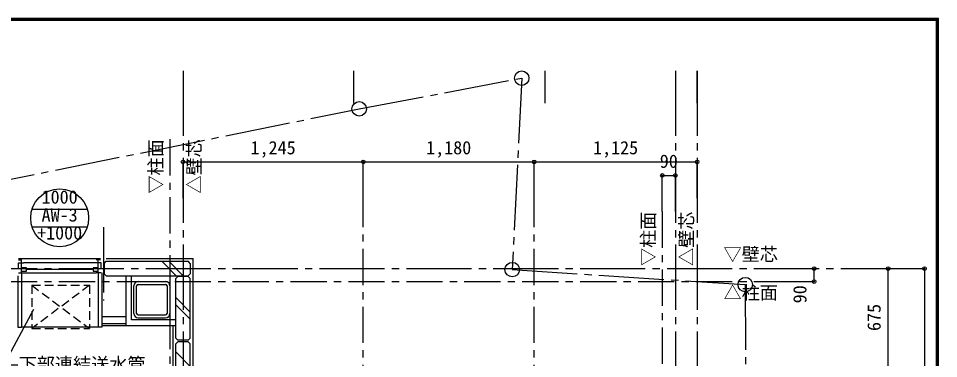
# Model space of a CAD drawing. Units: millimetres, scale not verified. Extents: x -9990 to 10135, y -7026 to 7050.
# Drawn here: x 3780 to 10135, y 4701 to 7050 of the extents above; entities that cross this region are included whole.
import ezdxf
from ezdxf.enums import TextEntityAlignment as Align

# ---------------------------------------------------------------- set-up
doc = ezdxf.new("R2010")
doc.units = ezdxf.units.MM
doc.header["$LTSCALE"] = 50
doc.header["$PDMODE"] = 32
doc.header["$PDSIZE"] = 25
for name, pattern in [('CHAIN1', [8, 5, -1, 1, -1]), ('CHAIN2', [12, 9, -1, 1, -1]), ('DASHED1', [1.8, 1.2, -0.6])]:
    doc.linetypes.add(name, pattern=pattern)
for name, color, linetype in [('1-0', 4, 'Continuous'), ('1-1', 6, 'Continuous'), ('1-2', 7, 'Continuous'), ('1-3', 2, 'Continuous'), ('1-4', 4, 'Continuous'), ('1-7', 6, 'Continuous'), ('1-F', 7, 'CHAIN2'), ('F-0', 2, 'Continuous')]:
    doc.layers.add(name, color=color, linetype=linetype)
doc.styles.add('ＭＳ ゴシック', font='')
doc.styles.get('ＭＳ ゴシック').set_extended_font_data('MS Gothic')

msp = doc.modelspace()

# ---------------------------------------------------------------- linework, layer by layer
at = {"layer": '1-0', "color": 6, "linetype": 'CHAIN2'}
for p, q in [((4917.1, 6688.14), (4917.1, 1127.85)), ((8317.1, 6688.14), (8317.1, 505.68)), ((8467.1, 6688.14), (8467.1, 1127.85)), ((4367.1, 5608.53), (4367.1, 5102.12)), ((2859.6, 5322.76), (9787.22, 5322.76))]:
    msp.add_line(p, q, dxfattribs=at)
at = {"layer": '1-1', "linetype": 'CHAIN1'}
for p, q in [((4827.1, 6215.71), (4827.1, 2347.76)), ((6162.11, 3208.87), (6162.11, 5809.12)), ((7342.1, 3208.87), (7342.1, 5809.12)), ((8227.1, 5715.72), (8227.1, 1646.52)), ((2859.6, 5232.76), (9024.97, 5232.76))]:
    msp.add_line(p, q, dxfattribs=at)
at = {"layer": '1-1', "color": 4}
for p, q in [((4917.1, 6059.12), (8467.1, 6059.12)), ((4917.1, 5809.12), (4917.1, 6059.12)), ((6162.11, 5809.12), (6162.11, 6059.12)), ((7342.1, 5809.12), (7342.1, 6059.12)), ((8467.1, 5809.12), (8467.1, 6059.12))]:
    msp.add_line(p, q, dxfattribs=at)
for p in [(4917.1, 6059.12), (6162.11, 6059.12), (7342.1, 6059.12), (8467.1, 6059.12)]:
    msp.add_point(p, dxfattribs=at)
at = {"layer": '1-2', "color": 2}
for p, q in [((3875.05, 5733.5), (4255.79, 5733.5)), ((3875.05, 5610.88), (4255.79, 5610.88)), ((3782.1, 5382.76), (3802.1, 5382.76)), ((3802.1, 5362.76), (3802.1, 5382.76)), ((4347.1, 5382.76), (4317.1, 5382.76)), ((4332.1, 5362.76), (4332.1, 5382.76)), ((4386.24, 5392.76), (4987.1, 5392.76)), ((4987.1, 4522.76), (4987.1, 5392.76)), ((3802.1, 5292.76), (3802.1, 4917.76)), ((4847.1, 4927.76), (4847.1, 4541.9))]:
    msp.add_line(p, q, dxfattribs=at)
at = {"layer": '1-2', "color": 6}
for p, q in [((3782.1, 5392.76), (4347.1, 5392.76)), ((4317.1, 5362.76), (3817.1, 5362.76)), ((3817.1, 5292.76), (4317.1, 5292.76))]:
    msp.add_line(p, q, dxfattribs=at)
at = {"layer": '1-2'}
for p, q in [((3802.1, 5292.76), (3802.1, 5362.76)), ((4352.1, 5362.76), (4317.1, 5362.76)), ((4332.1, 5292.76), (4332.1, 5362.76)), ((4352.1, 5327.76), (4352.1, 5362.76)), ((4372.1, 5358.62), (4372.1, 5286.9)), ((4967.1, 5358.62), (4952.96, 5372.76)), ((4967.1, 5358.62), (4967.1, 5286.9)), ((3782.1, 5292.76), (3817.1, 5292.76)), ((4297.1, 5315.76), (3837.1, 5315.76)), ((4352.1, 5292.76), (4317.1, 5292.76)), ((4952.96, 5272.76), (4967.1, 5286.9)), ((4607.1, 5232.76), (4797.1, 5232.76)), ((4607.1, 5212.76), (4797.1, 5212.76)), ((4867.1, 5253.61), (4881.24, 5267.76)), ((4867.1, 4841.9), (4867.1, 5253.61)), ((4952.95, 5267.76), (4881.24, 5267.76)), ((4952.95, 5267.76), (4967.1, 5253.61)), ((4967.1, 4841.9), (4967.1, 5253.61)), ((4577.1, 5012.76), (4577.1, 5202.76)), ((4597.1, 5012.76), (4597.1, 5202.76)), ((4807.1, 5202.76), (4807.1, 5012.76)), ((4827.1, 5202.76), (4827.1, 5012.76)), ((4607.1, 5002.76), (4797.1, 5002.76)), ((4607.1, 4982.76), (4797.1, 4982.76)), ((4867.1, 4841.9), (4881.24, 4827.76)), ((4952.95, 4827.76), (4967.1, 4841.9)), ((4867.1, 4803.61), (4881.24, 4817.76)), ((4867.1, 4541.9), (4867.1, 4803.61)), ((4952.95, 4827.76), (4881.24, 4827.76)), ((4952.95, 4817.76), (4881.24, 4817.76)), ((4952.95, 4817.76), (4967.1, 4803.61)), ((4967.1, 4541.9), (4967.1, 4803.61))]:
    msp.add_line(p, q, dxfattribs=at)
at = {"layer": '1-2', "color": 4}
for p, q in [((4869.84, 5272.76), (4769.84, 5372.76)), ((4919.34, 5272.76), (4819.34, 5372.76)), ((4867.1, 5122.5), (4967.1, 5022.51)), ((4867.1, 5073.01), (4967.1, 4973.01)), ((4867.1, 4747.51), (4967.1, 4647.51))]:
    msp.add_line(p, q, dxfattribs=at)
at = {"layer": '1-2'}
for points in [[(3782.1, 5327.76), (3782.1, 5362.76), (3817.1, 5362.76)], [(4372.1, 5358.62), (4386.24, 5372.76), (4952.96, 5372.76)], [(3802.1, 5303.76), (3837.1, 5303.76), (3837.1, 5327.76), (3802.1, 5327.76)], [(4332.1, 5327.76), (4297.1, 5327.76), (4297.1, 5303.76), (4332.1, 5303.76)], [(4372.1, 5286.9), (4386.24, 5272.76), (4952.96, 5272.76)]]:
    msp.add_lwpolyline(points, dxfattribs=at)
at = {"layer": '1-2', "color": 2}
msp.add_lwpolyline([(3777.1, 5272.76), (3777.1, 4917.76), (3802.1, 4917.76)], dxfattribs=at)
msp.add_circle((4065.42, 5672.19), 200, dxfattribs=at)
at = {"layer": '1-2'}
for centre, radius, start, end in [((4607.1, 5202.76), 30, 90, 180), ((4607.1, 5202.76), 10, 90, 180), ((4797.1, 5202.76), 30, 0, 90), ((4797.1, 5202.76), 10, 0, 90), ((4607.1, 5012.76), 30, 180, 270), ((4607.1, 5012.76), 10, 180, 270), ((4797.1, 5012.76), 30, 270, 0), ((4797.1, 5012.76), 10, 270, 0)]:
    msp.add_arc(centre, radius, start, end, dxfattribs=at)
at = {"layer": '1-3'}
for p, q in [((4522.1, 5272.76), (4522.1, 4927.76)), ((4562.1, 4967.76), (4562.1, 5272.76)), ((4867.1, 4967.76), (4562.1, 4967.76)), ((4867.1, 4927.76), (4522.1, 4927.76))]:
    msp.add_line(p, q, dxfattribs=at)
at = {"layer": '1-4'}
for p, q in [((6097.1, 6465.71), (6097.1, 6688.14)), ((7417.1, 6465.71), (7417.1, 6688.14)), ((8467.1, 6465.71), (8467.1, 6688.14)), ((9537.22, 5322.75), (9787.22, 5322.75)), ((9787.22, 2347.76), (9787.22, 5322.75))]:
    msp.add_line(p, q, dxfattribs=at)
at = {"layer": '1-4', "color": 2}
for p, q in [((4332.1, 5292.76), (4332.1, 4917.76)), ((4357.1, 5292.76), (4357.1, 4917.76)), ((3802.1, 5202.76), (3802.1, 4917.76)), ((4357.1, 4917.76), (4332.1, 4917.76)), ((4522.1, 4927.76), (4357.1, 4927.76))]:
    msp.add_line(p, q, dxfattribs=at)
at = {"layer": '1-4', "color": 2, "linetype": 'DASHED1'}
for p, q in [((3872.1, 5207.76), (3872.1, 4907.76)), ((3872.1, 5207.76), (4272.1, 4907.76)), ((4272.1, 5207.76), (3872.1, 4907.76)), ((3872.1, 4907.76), (4272.1, 4907.76))]:
    msp.add_line(p, q, dxfattribs=at)
at = {"layer": '1-4', "color": 6}
for p, q in [((4522.1, 4990.26), (4357.1, 4990.26)), ((4332.1, 4917.76), (3802.1, 4917.76)), ((4522.1, 4940.26), (4357.1, 4940.26))]:
    msp.add_line(p, q, dxfattribs=at)
at = {"layer": '1-4', "color": 2, "linetype": 'DASHED1'}
msp.add_lwpolyline([(3872.1, 5207.76), (4272.1, 5207.76), (4272.1, 4907.76)], dxfattribs=at)
at = {"layer": '1-4', "color": 6}
msp.add_lwpolyline([(3884.53, 5040.76), (3679.45, 4657.63), (3776.86, 4657.63)], dxfattribs=at)
at = {"layer": '1-4'}
msp.add_point((9787.22, 5322.75), dxfattribs=at)
at = {"layer": '1-7', "color": 4}
for p, q in [((8227.11, 5965.71), (8317.1, 5965.71)), ((8227.11, 5715.72), (8227.11, 5965.71)), ((8317.1, 5715.72), (8317.1, 5965.71)), ((9024.97, 5322.76), (9274.97, 5322.76)), ((9274.97, 5232.76), (9274.97, 5322.76)), ((9787.22, 5322.76), (10037.22, 5322.76)), ((10037.22, 5322.76), (10037.22, 2347.76)), ((9024.97, 5232.76), (9274.97, 5232.76))]:
    msp.add_line(p, q, dxfattribs=at)
for p in [(8227.11, 5965.71), (8317.1, 5965.71), (9274.97, 5322.76), (10037.22, 5322.76), (9274.97, 5232.76)]:
    msp.add_point(p, dxfattribs=at)
at = {"layer": '1-F'}
msp.add_line((2859.6, 5764.29), (6133.91, 6425.53), dxfattribs=at)
msp.add_lwpolyline([(6133.91, 6425.53), (7255.9, 6637.55), (7190.49, 5315.59), (8799.81, 5211.69), (8816.99, 1646.52)], dxfattribs=at)
at = {"layer": '1-F', "linetype": 'Continuous'}
for centre in [(7255.9, 6637.55), (6133.91, 6425.53), (7190.49, 5315.59), (8799.81, 5211.69)]:
    msp.add_circle(centre, 50, dxfattribs=at)
at = {"layer": 'F-0'}
for p, q in [((10134.9, 7050.19), (-9990.39, 7050.19)), ((10119.9, 7035.19), (-9975.39, 7035.19)), ((10119.9, -7011.08), (10119.9, 7035.19)), ((10134.9, -7026.08), (10134.9, 7050.19))]:
    msp.add_line(p, q, dxfattribs=at)
msp.add_lwpolyline([(10127.4, -7018.58), (10127.4, 7042.69), (-9982.89, 7042.69)], dxfattribs=at)

# ---------------------------------------------------------------- texts
at = {"layer": '1-1', "color": 4, "style": 'ＭＳ ゴシック'}
for s, p in [('1,245', (5383.35, 6084.12)), ('1,180', (6595.85, 6084.12)), ('1,125', (7748.35, 6084.12))]:
    msp.add_text(s, height=91.64, dxfattribs=at).set_placement(p, align=Align.BOTTOM_LEFT)
at = {"layer": '1-2', "color": 4, "style": 'ＭＳ ゴシック'}
for s, p in [('▽柱面', (4802.1, 5840.71)), ('△壁芯', (5067.1, 5840.71)), ('▽柱面', (8202.11, 5340.72)), ('△壁芯', (8467.11, 5340.72))]:
    msp.add_text(s, height=91.64, rotation=90, dxfattribs=at).set_placement(p, align=Align.BOTTOM_LEFT)
for s, p in [('1000', (3940.42, 5743.5)), ('AW-3', (3940.42, 5619.69)), ('+1000', (3909.17, 5495.88)), ('▽壁芯', (8649.97, 5347.76)), ('△柱面', (8649.97, 5082.76))]:
    msp.add_text(s, height=91.64, dxfattribs=at).set_placement(p, align=Align.BOTTOM_LEFT)
at = {"layer": '1-4', "style": 'ＭＳ ゴシック'}
msp.add_text('675', height=91.64, rotation=90, dxfattribs=at).set_placement((9762.22, 4891.5), align=Align.BOTTOM_LEFT)
msp.add_text('下部連結送水管', height=91.64, dxfattribs=at).set_placement((3782.81, 4588.41), align=Align.BOTTOM_LEFT)
at = {"layer": '1-7', "color": 4, "style": 'ＭＳ ゴシック'}
msp.add_text('90', height=91.64, dxfattribs=at).set_placement((8209.61, 5990.72), align=Align.BOTTOM_LEFT)
msp.add_text('90', height=91.64, rotation=90, dxfattribs=at).set_placement((9249.97, 5082.76), align=Align.BOTTOM_LEFT)

doc.saveas('drawing.dxf')
